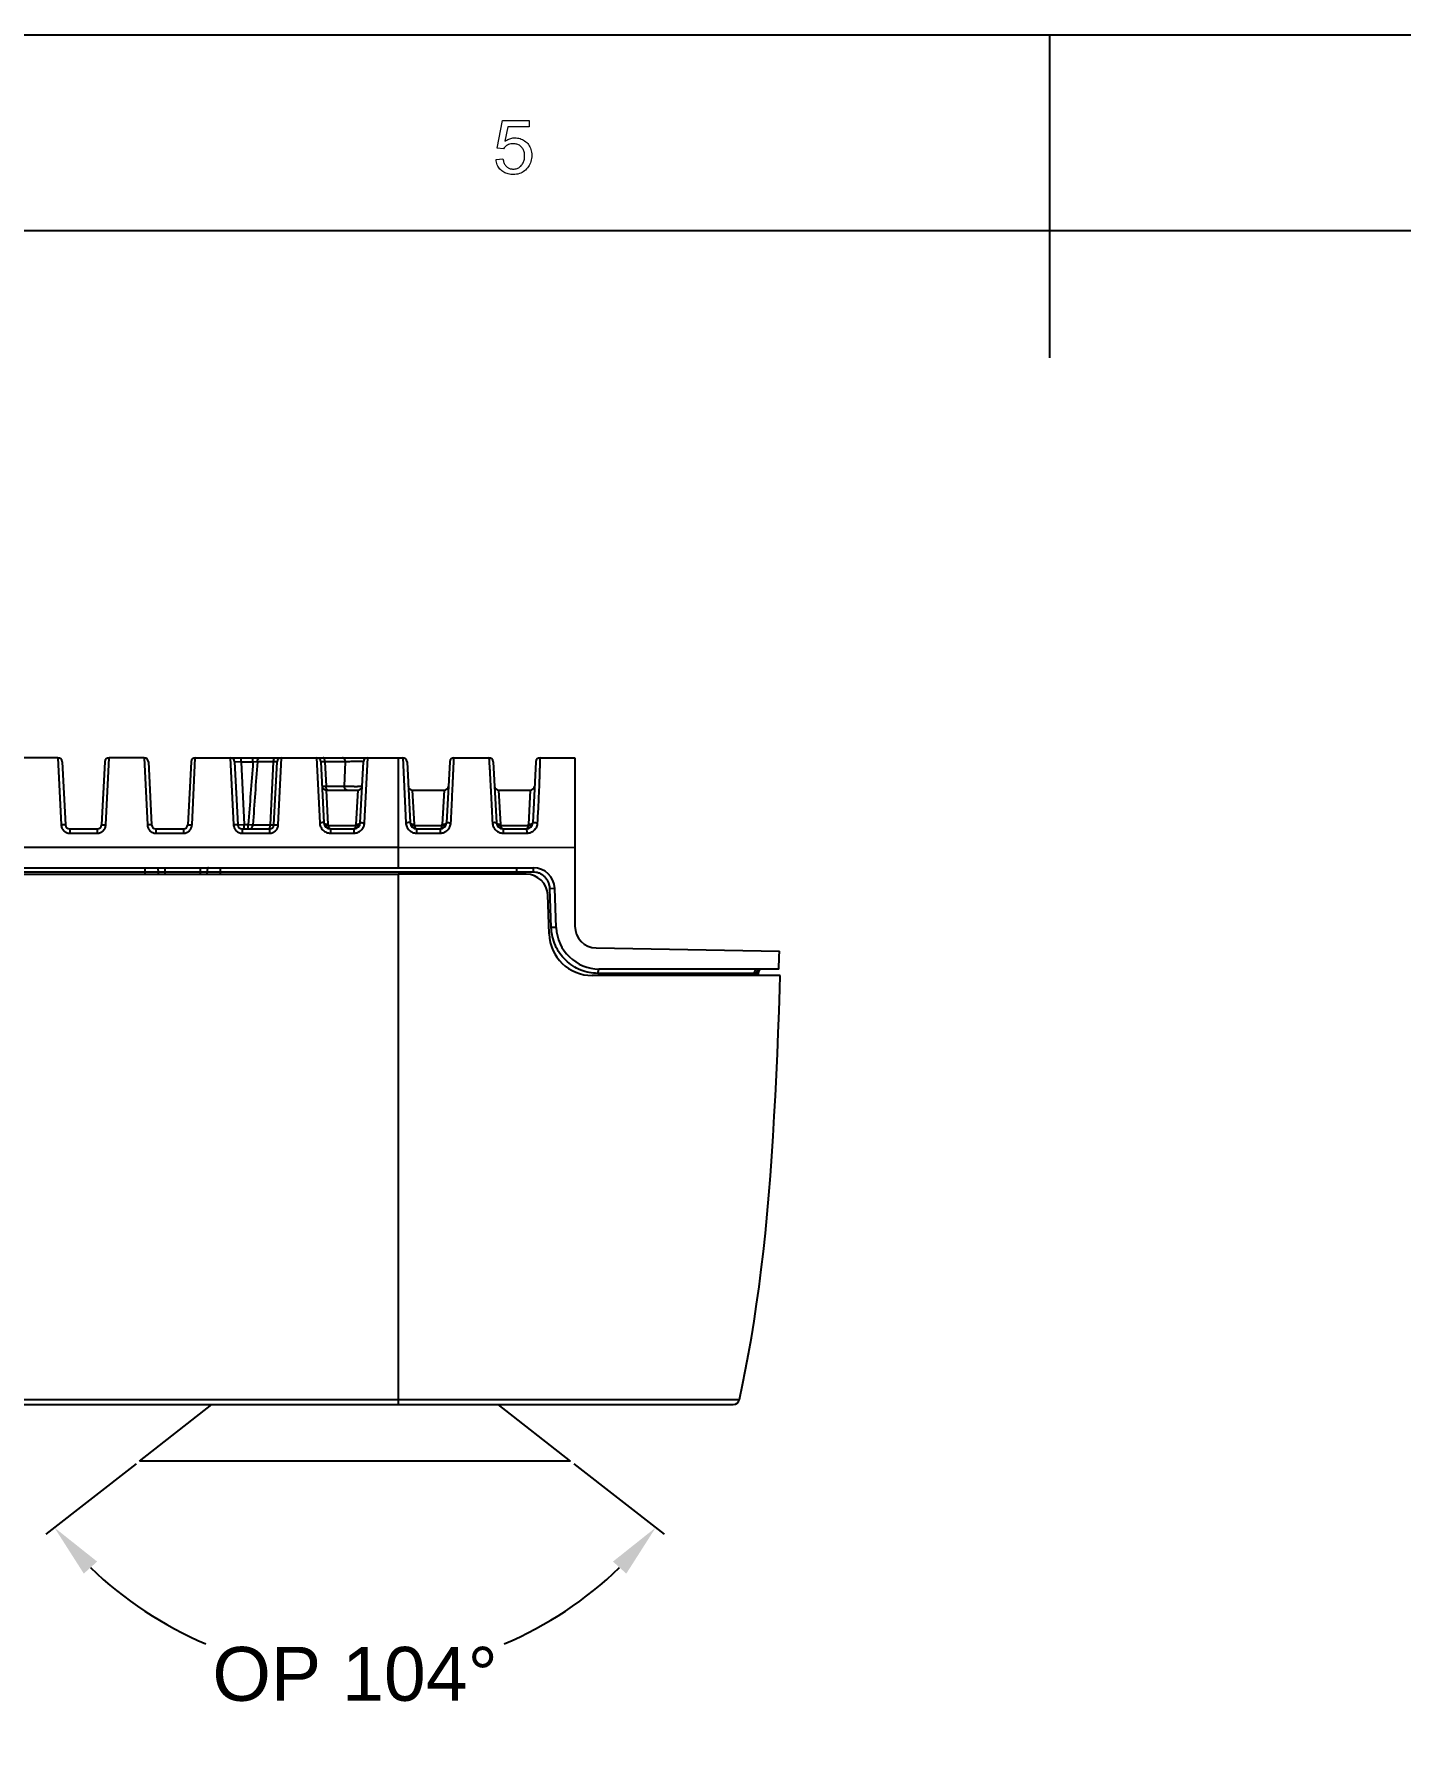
# Model space of a CAD drawing. Header units: millimetres. Extents: x 2067 to 4417, y -1557 to -908.
# Drawn here: x 2229.5 to 2292.9, y -1339.8 to -1260 of the extents above; entities that cross this region are included whole.
import ezdxf

# ---------------------------------------------------------------- set-up
doc = ezdxf.new("R2010")
doc.units = ezdxf.units.MM
doc.layers.add('06___PRT_ALL_SURFS', color=7, linetype='Continuous')
doc.styles.add('HANA', font='arial.ttf')
doc.dimstyles.new('HANA$2', dxfattribs={"dimtxt": 2.5, "dimasz": 2.5, "dimexe": 0.5, "dimexo": 0.2, "dimgap": 0.5, "dimtad": 1, "dimtih": 1, "dimtoh": 1, "dimzin": 1, "dimdsep": 46, "dimtxsty": 'HANA', "dimcen": 0, "dimclrd": 3, "dimclre": 3, "dimclrt": 4, "dimadec": 0, "dimazin": 0, "dimtfac": 1, "dimtmove": 0, "dimatfit": 3, "dimfxl": 0, "dimtzin": 0, "dimarcsym": 0})

# ---------------------------------------------------------------- blocks, each defined once
blk = doc.blocks.new('*D34')
at = {"color": 4, "lineweight": -2}
for p, q in [((2234.23, -1326.307), (2230.044, -1329.577)), ((2254.545, -1326.307), (2258.731, -1329.577))]:
    blk.add_line(p, q, dxfattribs=at)
for start, end in [(226.09851, 246.98941), (293.01059, 313.90149)]:
    blk.add_arc((2244.388, -1318.371), 17.702, start, end, dxfattribs=at)
at = {"color": 4}
for points in [[(2232.422, -1330.847), (2231.803, -1331.405), (2230.438, -1329.269)], [(2256.972, -1331.405), (2256.353, -1330.847), (2258.337, -1329.269)]]:
    blk.add_solid(points, dxfattribs=at)
at = {"layer": 'Defpoints', "color": 0}
for p in [(2237.745, -1323.561), (2251.03, -1323.561), (2234.388, -1326.184), (2254.388, -1326.184), (2242.95, -1336.014)]:
    blk.add_point(p, dxfattribs=at)
at = {"color": 72, "insert": (2244.388, -1336.073), "char_height": 2.5, "attachment_point": 5, "style": 'HANA'}
blk.add_mtext('OP 104°', dxfattribs=at)

msp = doc.modelspace()

# ---------------------------------------------------------------- linework, layer by layer
at = {"color": 7, "lineweight": 25}
for p, q in [((2066.614, -1260.021), (2486.119, -1260.021)), ((2076.617, -1269.106), (2476.618, -1269.106))]:
    msp.add_line(p, q, dxfattribs=at)
at = {"color": 7, "lineweight": 25, "ltscale": 0.375}
msp.add_line((2276.614, -1260.006), (2276.614, -1275.006), dxfattribs=at)
at = {"color": 7, "linetype": 'Continuous'}
for p, q in [((2230.598, -1293.561), (2228.977, -1293.561)), ((2230.598, -1293.561), (2230.751, -1296.672)), ((2230.798, -1293.751), (2230.951, -1296.672)), ((2232.778, -1293.751), (2232.625, -1296.672)), ((2232.824, -1296.672), (2232.977, -1293.561)), ((2234.598, -1293.561), (2232.977, -1293.561)), ((2234.598, -1293.561), (2234.751, -1296.672)), ((2234.798, -1293.751), (2234.951, -1296.672)), ((2236.778, -1293.751), (2236.625, -1296.672)), ((2236.824, -1296.672), (2236.977, -1293.561)), ((2236.977, -1293.561), (2246.598, -1293.561)), ((2238.598, -1293.561), (2238.751, -1296.672)), ((2239.098, -1293.761), (2238.798, -1293.751)), ((2238.798, -1293.751), (2238.951, -1296.672)), ((2239.098, -1293.761), (2239.098, -1293.561)), ((2239.652, -1293.761), (2239.098, -1293.761)), ((2239.098, -1293.761), (2239.25, -1296.661)), ((2239.652, -1293.761), (2239.652, -1293.561)), ((2239.856, -1293.751), (2239.652, -1293.761)), ((2240.606, -1293.751), (2239.856, -1293.751)), ((2240.46, -1296.672), (2240.606, -1293.751)), ((2240.778, -1293.751), (2240.606, -1293.751)), ((2240.625, -1296.672), (2240.778, -1293.751)), ((2240.824, -1296.672), (2240.977, -1293.561)), ((2242.598, -1293.561), (2242.746, -1296.575)), ((2242.798, -1293.751), (2242.946, -1296.577)), ((2242.988, -1293.751), (2242.798, -1293.751)), ((2243.938, -1293.751), (2242.988, -1293.751)), ((2242.988, -1293.751), (2243.043, -1294.872)), ((2243.893, -1294.872), (2243.938, -1293.751)), ((2244.63, -1296.577), (2244.778, -1293.751)), ((2244.829, -1296.575), (2244.977, -1293.561)), ((2246.388, -1293.561), (2246.388, -1297.714)), ((2246.598, -1293.561), (2246.746, -1296.575)), ((2246.798, -1293.751), (2246.946, -1296.577)), ((2248.778, -1293.751), (2248.63, -1296.577)), ((2248.977, -1293.561), (2250.598, -1293.561)), ((2250.798, -1293.751), (2250.946, -1296.577)), ((2252.778, -1293.751), (2252.63, -1296.577)), ((2252.977, -1293.561), (2254.588, -1293.561)), ((2254.588, -1293.561), (2254.588, -1301.378)), ((2242.856, -1294.872), (2243.043, -1294.872)), ((2243.043, -1294.872), (2243.893, -1294.872)), ((2243.056, -1295.061), (2244.519, -1295.061)), ((2243.145, -1296.66), (2243.056, -1295.061)), ((2244.519, -1295.061), (2244.43, -1296.66)), ((2247.056, -1295.061), (2248.519, -1295.061)), ((2247.145, -1296.66), (2247.056, -1295.061)), ((2248.519, -1295.061), (2248.43, -1296.66)), ((2251.056, -1295.061), (2252.519, -1295.061)), ((2251.145, -1296.66), (2251.056, -1295.061)), ((2252.519, -1295.061), (2252.43, -1296.66)), ((2238.951, -1296.672), (2239.25, -1296.661)), ((2239.25, -1296.661), (2239.433, -1296.661)), ((2239.25, -1296.861), (2239.25, -1296.661)), ((2239.433, -1296.661), (2239.646, -1296.672)), ((2239.433, -1296.861), (2239.433, -1296.661)), ((2243.156, -1296.697), (2243.145, -1296.66)), ((2244.419, -1296.697), (2244.43, -1296.66)), ((2247.156, -1296.697), (2247.145, -1296.66)), ((2248.419, -1296.697), (2248.43, -1296.66)), ((2251.156, -1296.697), (2251.145, -1296.66)), ((2252.419, -1296.697), (2252.43, -1296.66)), ((2231.15, -1296.861), (2232.425, -1296.861)), ((2231.15, -1296.861), (2231.15, -1297.058)), ((2231.15, -1297.058), (2232.425, -1297.058)), ((2232.425, -1296.861), (2232.425, -1297.058)), ((2235.15, -1296.861), (2236.425, -1296.861)), ((2235.15, -1296.861), (2235.15, -1297.058)), ((2235.15, -1297.058), (2236.425, -1297.058)), ((2236.425, -1296.861), (2236.425, -1297.058)), ((2239.15, -1296.861), (2240.425, -1296.861)), ((2239.15, -1296.861), (2239.15, -1297.058)), ((2239.15, -1297.058), (2240.425, -1297.058)), ((2239.646, -1296.672), (2240.46, -1296.672)), ((2240.401, -1296.849), (2240.414, -1296.836)), ((2240.425, -1296.861), (2240.425, -1297.058)), ((2240.46, -1296.672), (2240.625, -1296.672)), ((2243.156, -1296.697), (2244.419, -1296.697)), ((2243.245, -1296.861), (2244.33, -1296.861)), ((2243.245, -1296.861), (2243.245, -1297.058)), ((2243.245, -1297.058), (2244.33, -1297.058)), ((2244.33, -1296.861), (2244.33, -1297.058)), ((2247.156, -1296.697), (2248.419, -1296.697)), ((2247.245, -1296.861), (2248.33, -1296.861)), ((2247.245, -1296.861), (2247.246, -1297.058)), ((2247.246, -1297.058), (2248.333, -1297.058)), ((2248.33, -1296.861), (2248.333, -1297.058)), ((2251.156, -1296.697), (2252.419, -1296.697)), ((2251.245, -1296.861), (2252.33, -1296.861)), ((2251.262, -1297.058), (2252.356, -1297.058)), ((2251.262, -1297.058), (2252.356, -1297.058)), ((2192.387, -1297.714), (2246.388, -1297.714)), ((2246.388, -1297.714), (2246.388, -1298.661)), ((2246.388, -1297.714), (2254.588, -1297.716)), ((2186.117, -1298.661), (2252.658, -1298.661)), ((2252.644, -1298.861), (2186.131, -1298.861)), ((2234.628, -1298.661), (2234.628, -1298.961)), ((2235.252, -1298.861), (2235.252, -1298.961)), ((2235.564, -1298.661), (2235.564, -1298.961)), ((2237.211, -1298.961), (2237.211, -1298.661)), ((2237.523, -1298.961), (2237.523, -1298.861)), ((2238.148, -1298.961), (2238.148, -1298.661)), ((2252.326, -1298.961), (2246.388, -1298.961)), ((2251.888, -1298.961), (2251.888, -1298.661)), ((2253.657, -1299.626), (2253.43, -1299.633)), ((2253.491, -1301.438), (2253.43, -1299.633)), ((2253.72, -1301.431), (2253.657, -1299.626)), ((2253.389, -1301.731), (2253.326, -1299.926)), ((2246.388, -1300.757), (2246.388, -1323.561)), ((2253.72, -1301.431), (2253.491, -1301.438)), ((2255.57, -1302.378), (2264.079, -1302.527)), ((2264.117, -1303.661), (2255.388, -1303.661)), ((2263.088, -1303.561), (2255.651, -1303.561)), ((2264.052, -1303.361), (2255.719, -1303.361)), ((2262.905, -1303.561), (2262.905, -1303.661)), ((2263.012, -1303.561), (2263.012, -1303.661)), ((2263.07, -1303.561), (2263.07, -1303.661)), ((2263.088, -1303.561), (2263.088, -1303.661)), ((2176.552, -1323.325), (2262.223, -1323.325)), ((2176.845, -1323.561), (2261.93, -1323.561)), ((2234.388, -1326.184), (2237.745, -1323.561)), ((2246.388, -1323.325), (2255.495, -1323.325)), ((2254.388, -1326.184), (2251.03, -1323.561)), ((2258.576, -1323.325), (2258.739, -1323.325)), ((2258.739, -1323.325), (2261.071, -1323.325)), ((2261.071, -1323.325), (2261.157, -1323.325)), ((2261.157, -1323.325), (2262.097, -1323.325)), ((2262.221, -1323.325), (2262.223, -1323.325)), ((2254.388, -1326.184), (2234.388, -1326.184))]:
    msp.add_line(p, q, dxfattribs=at)
at = {"color": 7, "lineweight": 13}
msp.add_lwpolyline([(2251.334, -1264.961), (2251.38, -1264.931), (2251.426, -1264.905), (2251.473, -1264.881), (2251.52, -1264.861), (2251.567, -1264.843), (2251.614, -1264.829), (2251.662, -1264.818), (2251.711, -1264.811), (2251.759, -1264.806), (2251.808, -1264.804), (2251.87, -1264.806), (2251.93, -1264.813), (2251.988, -1264.824), (2252.045, -1264.84), (2252.1, -1264.859), (2252.154, -1264.884), (2252.206, -1264.912), (2252.256, -1264.946), (2252.305, -1264.983), (2252.352, -1265.025), (2252.396, -1265.071), (2252.436, -1265.119), (2252.47, -1265.171), (2252.501, -1265.225), (2252.526, -1265.283), (2252.547, -1265.343), (2252.563, -1265.407), (2252.575, -1265.473), (2252.582, -1265.542), (2252.584, -1265.614), (2252.582, -1265.688), (2252.575, -1265.759), (2252.563, -1265.827), (2252.546, -1265.894), (2252.525, -1265.958), (2252.499, -1266.02), (2252.469, -1266.08), (2252.433, -1266.138), (2252.393, -1266.193), (2252.349, -1266.246), (2252.3, -1266.296), (2252.249, -1266.34), (2252.194, -1266.379), (2252.137, -1266.413), (2252.077, -1266.441), (2252.014, -1266.465), (2251.947, -1266.483), (2251.878, -1266.496), (2251.806, -1266.504), (2251.731, -1266.506), (2251.67, -1266.504), (2251.61, -1266.499), (2251.552, -1266.49), (2251.495, -1266.478), (2251.44, -1266.462), (2251.387, -1266.443), (2251.335, -1266.42), (2251.286, -1266.393), (2251.237, -1266.363), (2251.191, -1266.33), (2251.147, -1266.293), (2251.107, -1266.252), (2251.071, -1266.208), (2251.039, -1266.161), (2251.011, -1266.111), (2250.987, -1266.057), (2250.966, -1265.999), (2250.95, -1265.939), (2250.937, -1265.875), (2250.928, -1265.807), (2251.249, -1265.783), (2251.257, -1265.829), (2251.268, -1265.873), (2251.28, -1265.915), (2251.294, -1265.953), (2251.31, -1265.99), (2251.328, -1266.024), (2251.347, -1266.056), (2251.368, -1266.085), (2251.391, -1266.112), (2251.416, -1266.137), (2251.442, -1266.159), (2251.469, -1266.179), (2251.498, -1266.197), (2251.528, -1266.212), (2251.559, -1266.225), (2251.591, -1266.235), (2251.624, -1266.243), (2251.659, -1266.249), (2251.694, -1266.253), (2251.731, -1266.254), (2251.777, -1266.252), (2251.821, -1266.247), (2251.864, -1266.238), (2251.904, -1266.226), (2251.943, -1266.21), (2251.98, -1266.19), (2252.015, -1266.167), (2252.048, -1266.141), (2252.08, -1266.111), (2252.11, -1266.077), (2252.137, -1266.041), (2252.162, -1266.003), (2252.184, -1265.964), (2252.203, -1265.923), (2252.219, -1265.881), (2252.232, -1265.836), (2252.242, -1265.79), (2252.249, -1265.743), (2252.253, -1265.694), (2252.255, -1265.643), (2252.253, -1265.592), (2252.249, -1265.543), (2252.242, -1265.496), (2252.231, -1265.451), (2252.218, -1265.408), (2252.201, -1265.368), (2252.182, -1265.33), (2252.16, -1265.294), (2252.135, -1265.26), (2252.107, -1265.229), (2252.076, -1265.2), (2252.044, -1265.174), (2252.01, -1265.151), (2251.974, -1265.132), (2251.937, -1265.115), (2251.898, -1265.101), (2251.857, -1265.091), (2251.815, -1265.083), (2251.77, -1265.079), (2251.725, -1265.077), (2251.667, -1265.079), (2251.612, -1265.087), (2251.56, -1265.099), (2251.51, -1265.116), (2251.464, -1265.137), (2251.42, -1265.164), (2251.378, -1265.195), (2251.34, -1265.231), (2251.304, -1265.272), (2251.271, -1265.318), (2250.981, -1265.283), (2251.225, -1263.998), (2252.465, -1263.998), (2252.465, -1264.294), (2251.469, -1264.294)], close=True, dxfattribs=at)
at = {"color": 7, "linetype": 'Continuous'}
for points in [[(2255.495, -1323.325), (2258.071, -1323.325), (2258.157, -1323.325), (2258.242, -1323.325), (2258.327, -1323.325), (2258.411, -1323.325), (2258.494, -1323.325), (2258.576, -1323.325)], [(2262.097, -1323.325), (2262.126, -1323.325), (2262.151, -1323.325), (2262.173, -1323.325), (2262.19, -1323.325), (2262.204, -1323.325), (2262.215, -1323.325), (2262.221, -1323.325)]]:
    msp.add_lwpolyline(points, dxfattribs=at)
for centre, radius, start, end in [((2230.598, -1293.761), 0.2, 3, 90), ((2232.977, -1293.761), 0.2, 90, 177), ((2234.598, -1293.761), 0.2, 3, 90), ((2236.977, -1293.761), 0.2, 90, 177), ((2238.598, -1293.761), 0.2, 3, 90), ((3028.295, -1354.913), 791.01, 175.56615, 175.776809), ((3191.897, -1363.976), 954.627, 175.781342, 175.95711), ((2240.977, -1293.761), 0.2, 90, 177), ((2242.598, -1293.761), 0.2, 3, 90), ((2244.977, -1293.761), 0.2, 90, 177), ((2246.598, -1293.761), 0.2, 3, 90), ((2248.977, -1293.761), 0.2, 90, 177), ((2250.598, -1293.761), 0.2, 3, 90), ((2252.977, -1293.761), 0.2, 90, 177), ((2243.056, -1294.861), 0.2, 183, 270), ((2244.519, -1294.861), 0.2, 270, 357.00006), ((2247.056, -1294.861), 0.2, 182.99994, 270), ((2248.519, -1294.861), 0.2, 270, 357.00006), ((2251.056, -1294.861), 0.2, 182.99994, 270), ((2252.519, -1294.861), 0.2, 270, 357.00006), ((2243.245, -1296.561), 0.3, 183, 270), ((2244.33, -1296.561), 0.3, 270, 357), ((2247.245, -1296.561), 0.3, 183, 270), ((2248.33, -1296.561), 0.3, 270, 357), ((2251.245, -1296.561), 0.3, 183, 270), ((2252.33, -1296.561), 0.3, 270, 357), ((2231.15, -1296.661), 0.2, 183, 270), ((2232.425, -1296.661), 0.2, 270, 357), ((2235.15, -1296.661), 0.2, 183, 270), ((2236.425, -1296.661), 0.2, 270, 357), ((2239.15, -1296.661), 0.2, 183, 270), ((2240.425, -1296.661), 0.2, 270, 357), ((2243.008, -1296.682), 0.0341, 207.0347, 208.11239), ((2244.567, -1296.682), 0.0342, 331.38445, 332.96391), ((2247.008, -1296.682), 0.0341, 207.03469, 208.0677), ((2248.567, -1296.682), 0.0342, 331.38822, 332.96391), ((2252.567, -1296.682), 0.0342, 331.44083, 332.96394), ((2252.326, -1299.961), 1, 2, 90), ((2252.658, -1299.661), 1, 2, 90), ((2255.719, -1301.361), 2, 182, 270), ((2255.588, -1301.378), 1, 180, 269), ((2255.388, -1301.661), 2, 182, 270), ((2263.27, -1303.561), 0.2, 109.5034, 180.02642), ((2263.288, -1303.561), 0.2, 100.90909, 180), ((2263.27, -1303.56), 0.199, 90.00029, 109.47267), ((2261.93, -1323.261), 0.3, 270, 347.61788)]:
    msp.add_arc(centre, radius, start, end, dxfattribs=at)
for points, knots in [([(2239.856, -1293.751), (2239.857, -1293.726), (2239.865, -1293.678), (2239.89, -1293.625), (2239.917, -1293.592), (2239.94, -1293.575), (2239.965, -1293.564), (2239.983, -1293.561), (2239.991, -1293.561)], [0, 0, 0, 0, 0.292046, 0.559963, 0.681257, 0.793685, 0.898889, 1, 1, 1, 1]), ([(2240.606, -1293.751), (2240.606, -1293.726), (2240.61, -1293.69), (2240.621, -1293.645), (2240.631, -1293.617), (2240.643, -1293.593), (2240.658, -1293.575), (2240.673, -1293.564), (2240.685, -1293.561), (2240.691, -1293.561)], [0, 0, 0, 0, 0.331436, 0.483298, 0.620443, 0.740123, 0.841339, 0.925912, 1, 1, 1, 1]), ([(2242.988, -1293.751), (2242.987, -1293.738), (2242.986, -1293.714), (2242.982, -1293.678), (2242.975, -1293.646), (2242.966, -1293.617), (2242.955, -1293.594), (2242.943, -1293.576), (2242.93, -1293.564), (2242.919, -1293.561), (2242.915, -1293.561)], [0, 0, 0, 0, 0.174305, 0.341701, 0.497189, 0.636415, 0.756123, 0.854787, 0.933848, 1, 1, 1, 1]), ([(2243.938, -1293.751), (2243.937, -1293.726), (2243.93, -1293.678), (2243.905, -1293.625), (2243.877, -1293.592), (2243.854, -1293.575), (2243.828, -1293.564), (2243.811, -1293.561), (2243.802, -1293.561)], [0, 0, 0, 0, 0.291089, 0.558547, 0.679908, 0.792619, 0.898298, 1, 1, 1, 1]), ([(2244.778, -1293.751), (2244.778, -1293.75), (2244.777, -1293.749), (2244.775, -1293.748), (2244.771, -1293.747), (2244.766, -1293.745), (2244.752, -1293.743), (2244.729, -1293.741), (2244.694, -1293.739), (2244.651, -1293.737), (2244.6, -1293.736), (2244.542, -1293.735), (2244.478, -1293.735), (2244.41, -1293.735), (2244.315, -1293.736), (2244.197, -1293.739), (2244.063, -1293.744), (2243.978, -1293.748), (2243.938, -1293.751)], [0, 0, 0, 0, 0.002455, 0.004557, 0.007352, 0.015114, 0.025819, 0.055983, 0.097421, 0.149374, 0.210817, 0.280481, 0.356885, 0.438374, 0.523173, 0.69531, 0.858695, 1, 1, 1, 1]), ([(2248.834, -1296.575), (2248.841, -1296.435), (2248.855, -1296.157), (2248.876, -1295.744), (2248.896, -1295.342), (2248.914, -1294.961), (2248.93, -1294.619), (2248.942, -1294.33), (2248.953, -1294.104), (2248.96, -1293.936), (2248.966, -1293.814), (2248.969, -1293.736), (2248.972, -1293.689), (2248.973, -1293.661), (2248.974, -1293.639), (2248.975, -1293.62), (2248.976, -1293.604), (2248.976, -1293.592), (2248.977, -1293.582), (2248.977, -1293.575), (2248.977, -1293.57), (2248.977, -1293.568), (2248.977, -1293.566), (2248.977, -1293.564), (2248.977, -1293.563), (2248.977, -1293.562), (2248.977, -1293.561), (2248.977, -1293.561), (2248.977, -1293.561)], [0, 0, 0, 0, 0.138905, 0.276554, 0.411272, 0.539607, 0.655553, 0.75223, 0.826549, 0.880848, 0.91978, 0.947546, 0.958244, 0.967221, 0.974722, 0.980941, 0.986049, 0.99018, 0.993457, 0.995976, 0.996977, 0.99782, 0.998515, 0.999068, 0.999486, 0.999776, 0.999945, 1, 1, 1, 1]), ([(2250.598, -1293.561), (2250.598, -1293.561), (2250.598, -1293.561), (2250.598, -1293.562), (2250.598, -1293.563), (2250.598, -1293.564), (2250.598, -1293.566), (2250.599, -1293.569), (2250.599, -1293.574), (2250.599, -1293.581), (2250.6, -1293.591), (2250.601, -1293.604), (2250.602, -1293.619), (2250.603, -1293.638), (2250.605, -1293.661), (2250.606, -1293.688), (2250.609, -1293.736), (2250.614, -1293.813), (2250.621, -1293.934), (2250.631, -1294.102), (2250.644, -1294.328), (2250.66, -1294.616), (2250.678, -1294.959), (2250.697, -1295.34), (2250.717, -1295.743), (2250.738, -1296.157), (2250.753, -1296.435), (2250.76, -1296.575)], [0, 0, 0, 0, 0.000058, 0.000229, 0.00052, 0.000938, 0.001489, 0.002182, 0.004022, 0.006534, 0.009799, 0.013919, 0.019008, 0.025208, 0.032681, 0.04163, 0.052289, 0.079966, 0.118784, 0.172961, 0.247188, 0.343867, 0.45992, 0.588415, 0.723278, 0.861029, 1, 1, 1, 1]), ([(2252.859, -1296.575), (2252.866, -1296.434), (2252.881, -1296.153), (2252.902, -1295.736), (2252.921, -1295.33), (2252.938, -1294.948), (2252.951, -1294.605), (2252.96, -1294.319), (2252.966, -1294.095), (2252.97, -1293.929), (2252.973, -1293.81), (2252.975, -1293.724), (2252.976, -1293.67), (2252.977, -1293.637), (2252.977, -1293.619), (2252.978, -1293.603), (2252.978, -1293.591), (2252.978, -1293.581), (2252.978, -1293.574), (2252.978, -1293.568), (2252.978, -1293.565), (2252.978, -1293.563), (2252.978, -1293.562), (2252.978, -1293.561), (2252.977, -1293.561), (2252.977, -1293.561)], [0, 0, 0, 0, 0.140441, 0.279494, 0.415364, 0.544383, 0.660302, 0.756266, 0.829584, 0.882974, 0.921209, 0.948473, 0.967794, 0.975161, 0.981268, 0.986285, 0.990341, 0.993558, 0.996031, 0.997841, 0.999065, 0.999476, 0.999763, 0.999933, 1, 1, 1, 1]), ([(2243.118, -1295.061), (2243.113, -1295.061), (2243.103, -1295.058), (2243.089, -1295.046), (2243.076, -1295.029), (2243.065, -1295.005), (2243.056, -1294.977), (2243.049, -1294.944), (2243.045, -1294.909), (2243.043, -1294.884), (2243.043, -1294.872)], [0, 0, 0, 0, 0.067643, 0.147714, 0.246825, 0.366506, 0.505332, 0.660142, 0.82667, 1, 1, 1, 1]), ([(2244.024, -1295.061), (2244.015, -1295.061), (2243.998, -1295.059), (2243.974, -1295.047), (2243.952, -1295.03), (2243.925, -1294.997), (2243.901, -1294.944), (2243.894, -1294.896), (2243.893, -1294.872)], [0, 0, 0, 0, 0.099141, 0.202765, 0.314255, 0.435338, 0.704791, 1, 1, 1, 1]), ([(2243.893, -1294.872), (2243.933, -1294.874), (2244.018, -1294.878), (2244.151, -1294.882), (2244.267, -1294.885), (2244.36, -1294.886), (2244.426, -1294.886), (2244.488, -1294.886), (2244.544, -1294.885), (2244.594, -1294.884), (2244.637, -1294.882), (2244.667, -1294.881), (2244.686, -1294.879), (2244.698, -1294.878), (2244.707, -1294.876), (2244.713, -1294.875), (2244.717, -1294.874), (2244.719, -1294.872), (2244.719, -1294.872)], [0, 0, 0, 0, 0.144701, 0.309438, 0.481014, 0.565036, 0.645593, 0.721047, 0.789868, 0.850666, 0.902221, 0.943515, 0.960058, 0.973761, 0.98457, 0.992464, 0.997486, 1, 1, 1, 1]), ([(2230.951, -1296.672), (2230.951, -1296.671), (2230.949, -1296.67), (2230.946, -1296.67), (2230.941, -1296.669), (2230.935, -1296.668), (2230.926, -1296.668), (2230.912, -1296.667), (2230.89, -1296.667), (2230.86, -1296.668), (2230.826, -1296.668), (2230.789, -1296.67), (2230.764, -1296.671), (2230.751, -1296.672)], [0, 0, 0, 0, 0.006968, 0.02214, 0.046358, 0.079584, 0.121564, 0.171934, 0.295891, 0.446799, 0.618924, 0.805693, 1, 1, 1, 1]), ([(2232.625, -1296.672), (2232.625, -1296.671), (2232.626, -1296.67), (2232.629, -1296.67), (2232.634, -1296.669), (2232.641, -1296.668), (2232.649, -1296.668), (2232.663, -1296.667), (2232.685, -1296.667), (2232.715, -1296.668), (2232.749, -1296.668), (2232.786, -1296.67), (2232.811, -1296.671), (2232.824, -1296.672)], [0, 0, 0, 0, 0.006968, 0.02214, 0.046358, 0.079584, 0.121564, 0.171934, 0.295891, 0.446799, 0.618924, 0.805693, 1, 1, 1, 1]), ([(2234.951, -1296.672), (2234.951, -1296.671), (2234.949, -1296.67), (2234.946, -1296.67), (2234.941, -1296.669), (2234.935, -1296.668), (2234.926, -1296.668), (2234.912, -1296.667), (2234.89, -1296.667), (2234.86, -1296.668), (2234.826, -1296.668), (2234.789, -1296.67), (2234.764, -1296.671), (2234.751, -1296.672)], [0, 0, 0, 0, 0.006968, 0.02214, 0.046358, 0.079584, 0.121564, 0.171934, 0.295891, 0.446799, 0.618924, 0.805693, 1, 1, 1, 1]), ([(2236.625, -1296.672), (2236.625, -1296.671), (2236.626, -1296.67), (2236.629, -1296.67), (2236.634, -1296.669), (2236.641, -1296.668), (2236.649, -1296.668), (2236.663, -1296.667), (2236.685, -1296.667), (2236.715, -1296.668), (2236.749, -1296.668), (2236.786, -1296.67), (2236.811, -1296.671), (2236.824, -1296.672)], [0, 0, 0, 0, 0.006968, 0.02214, 0.046358, 0.079584, 0.121564, 0.171934, 0.295891, 0.446799, 0.618924, 0.805693, 1, 1, 1, 1]), ([(2238.951, -1296.672), (2238.951, -1296.671), (2238.949, -1296.67), (2238.946, -1296.67), (2238.941, -1296.669), (2238.935, -1296.668), (2238.926, -1296.668), (2238.912, -1296.667), (2238.89, -1296.667), (2238.86, -1296.668), (2238.826, -1296.668), (2238.789, -1296.67), (2238.764, -1296.671), (2238.751, -1296.672)], [0, 0, 0, 0, 0.006968, 0.02214, 0.046358, 0.079584, 0.121564, 0.171934, 0.295891, 0.446799, 0.618924, 0.805693, 1, 1, 1, 1]), ([(2240.625, -1296.672), (2240.625, -1296.671), (2240.626, -1296.67), (2240.629, -1296.67), (2240.634, -1296.669), (2240.641, -1296.668), (2240.649, -1296.668), (2240.663, -1296.667), (2240.685, -1296.667), (2240.715, -1296.668), (2240.749, -1296.668), (2240.786, -1296.67), (2240.811, -1296.671), (2240.824, -1296.672)], [0, 0, 0, 0, 0.006968, 0.02214, 0.046358, 0.079584, 0.121564, 0.171934, 0.295891, 0.446799, 0.618924, 0.805693, 1, 1, 1, 1]), ([(2242.946, -1296.577), (2242.946, -1296.576), (2242.944, -1296.575), (2242.941, -1296.574), (2242.936, -1296.573), (2242.926, -1296.572), (2242.91, -1296.571), (2242.885, -1296.571), (2242.855, -1296.571), (2242.821, -1296.572), (2242.784, -1296.573), (2242.759, -1296.574), (2242.746, -1296.575)], [0, 0, 0, 0, 0.007777, 0.023305, 0.047705, 0.081021, 0.17337, 0.297181, 0.447838, 0.619644, 0.806056, 1, 1, 1, 1]), ([(2242.746, -1296.575), (2242.748, -1296.606), (2242.757, -1296.67), (2242.788, -1296.761), (2242.835, -1296.845), (2242.897, -1296.919), (2242.972, -1296.979), (2243.057, -1297.024), (2243.149, -1297.052), (2243.213, -1297.058), (2243.245, -1297.058)], [0, 0, 0, 0, 0.124867, 0.249804, 0.374793, 0.499815, 0.624852, 0.749897, 0.874944, 1, 1, 1, 1]), ([(2243.145, -1296.66), (2243.12, -1296.661), (2243.083, -1296.659), (2243.037, -1296.65), (2243.007, -1296.64), (2242.982, -1296.628), (2242.962, -1296.613), (2242.95, -1296.596), (2242.946, -1296.583), (2242.946, -1296.577)], [0, 0, 0, 0, 0.324088, 0.473835, 0.610062, 0.730167, 0.833297, 0.921321, 1, 1, 1, 1]), ([(2244.33, -1297.058), (2244.362, -1297.058), (2244.426, -1297.052), (2244.518, -1297.024), (2244.603, -1296.979), (2244.678, -1296.919), (2244.74, -1296.845), (2244.788, -1296.761), (2244.819, -1296.67), (2244.828, -1296.606), (2244.829, -1296.575)], [0, 0, 0, 0, 0.125049, 0.250094, 0.375139, 0.500176, 0.625198, 0.750188, 0.875127, 1, 1, 1, 1]), ([(2244.63, -1296.577), (2244.629, -1296.583), (2244.626, -1296.596), (2244.613, -1296.613), (2244.594, -1296.628), (2244.568, -1296.64), (2244.538, -1296.65), (2244.492, -1296.659), (2244.455, -1296.661), (2244.43, -1296.66)], [0, 0, 0, 0, 0.078679, 0.166703, 0.269833, 0.389938, 0.526165, 0.675912, 1, 1, 1, 1]), ([(2244.63, -1296.577), (2244.63, -1296.576), (2244.631, -1296.575), (2244.634, -1296.574), (2244.639, -1296.573), (2244.649, -1296.572), (2244.666, -1296.571), (2244.69, -1296.571), (2244.72, -1296.571), (2244.754, -1296.572), (2244.791, -1296.573), (2244.816, -1296.574), (2244.829, -1296.575)], [0, 0, 0, 0, 0.007777, 0.023305, 0.047705, 0.081021, 0.17337, 0.297181, 0.447838, 0.619644, 0.806056, 1, 1, 1, 1]), ([(2246.946, -1296.577), (2246.946, -1296.576), (2246.944, -1296.575), (2246.941, -1296.574), (2246.936, -1296.573), (2246.926, -1296.572), (2246.91, -1296.571), (2246.885, -1296.571), (2246.855, -1296.571), (2246.821, -1296.572), (2246.784, -1296.573), (2246.759, -1296.574), (2246.746, -1296.575)], [0, 0, 0, 0, 0.007767, 0.023288, 0.047682, 0.080992, 0.173329, 0.297128, 0.447779, 0.619589, 0.806019, 1, 1, 1, 1]), ([(2246.746, -1296.575), (2246.748, -1296.606), (2246.757, -1296.67), (2246.788, -1296.761), (2246.835, -1296.845), (2246.897, -1296.919), (2246.972, -1296.979), (2247.058, -1297.024), (2247.15, -1297.052), (2247.214, -1297.058), (2247.246, -1297.058)], [0, 0, 0, 0, 0.124867, 0.249803, 0.374793, 0.499815, 0.624853, 0.749898, 0.874945, 1, 1, 1, 1]), ([(2247.145, -1296.66), (2247.12, -1296.661), (2247.083, -1296.659), (2247.037, -1296.65), (2247.007, -1296.64), (2246.982, -1296.628), (2246.962, -1296.613), (2246.95, -1296.596), (2246.946, -1296.583), (2246.946, -1296.577)], [0, 0, 0, 0, 0.324088, 0.473835, 0.610062, 0.730167, 0.833297, 0.921321, 1, 1, 1, 1]), ([(2248.333, -1297.058), (2248.365, -1297.058), (2248.429, -1297.052), (2248.521, -1297.024), (2248.607, -1296.979), (2248.682, -1296.919), (2248.744, -1296.845), (2248.792, -1296.761), (2248.823, -1296.67), (2248.832, -1296.607), (2248.834, -1296.575)], [0, 0, 0, 0, 0.125068, 0.250125, 0.375171, 0.500202, 0.62521, 0.750185, 0.875116, 1, 1, 1, 1]), ([(2248.63, -1296.577), (2248.629, -1296.583), (2248.626, -1296.596), (2248.613, -1296.613), (2248.594, -1296.628), (2248.568, -1296.64), (2248.538, -1296.65), (2248.492, -1296.659), (2248.455, -1296.661), (2248.43, -1296.66)], [0, 0, 0, 0, 0.078679, 0.166703, 0.269833, 0.389938, 0.526165, 0.675912, 1, 1, 1, 1]), ([(2248.63, -1296.577), (2248.63, -1296.576), (2248.631, -1296.575), (2248.634, -1296.574), (2248.639, -1296.573), (2248.649, -1296.572), (2248.667, -1296.571), (2248.692, -1296.571), (2248.722, -1296.571), (2248.757, -1296.571), (2248.795, -1296.573), (2248.821, -1296.574), (2248.834, -1296.575)], [0, 0, 0, 0, 0.007837, 0.023464, 0.048008, 0.081509, 0.174309, 0.298577, 0.449548, 0.62135, 0.807253, 1, 1, 1, 1]), ([(2250.946, -1296.577), (2250.946, -1296.576), (2250.944, -1296.575), (2250.942, -1296.575), (2250.937, -1296.574), (2250.928, -1296.573), (2250.913, -1296.572), (2250.89, -1296.571), (2250.862, -1296.571), (2250.831, -1296.572), (2250.796, -1296.573), (2250.772, -1296.574), (2250.76, -1296.575)], [0, 0, 0, 0, 0.00757, 0.02279, 0.046753, 0.079512, 0.170513, 0.292955, 0.442672, 0.614495, 0.802443, 1, 1, 1, 1]), ([(2250.76, -1296.575), (2250.761, -1296.607), (2250.771, -1296.67), (2250.802, -1296.762), (2250.85, -1296.846), (2250.913, -1296.92), (2250.988, -1296.98), (2251.074, -1297.025), (2251.166, -1297.052), (2251.23, -1297.058), (2251.262, -1297.058)], [0, 0, 0, 0, 0.125037, 0.250174, 0.375338, 0.500462, 0.6255, 0.750432, 0.875257, 1, 1, 1, 1]), ([(2251.145, -1296.66), (2251.12, -1296.661), (2251.083, -1296.659), (2251.037, -1296.65), (2251.007, -1296.64), (2250.982, -1296.628), (2250.962, -1296.613), (2250.95, -1296.596), (2250.946, -1296.583), (2250.946, -1296.577)], [0, 0, 0, 0, 0.324088, 0.473835, 0.610062, 0.730167, 0.833297, 0.921321, 1, 1, 1, 1]), ([(2252.356, -1297.058), (2252.388, -1297.058), (2252.452, -1297.052), (2252.544, -1297.025), (2252.63, -1296.98), (2252.706, -1296.92), (2252.769, -1296.847), (2252.817, -1296.762), (2252.848, -1296.671), (2252.858, -1296.607), (2252.859, -1296.575)], [0, 0, 0, 0, 0.12477, 0.2495, 0.374261, 0.49911, 0.624091, 0.749228, 0.87453, 1, 1, 1, 1]), ([(2252.63, -1296.577), (2252.629, -1296.583), (2252.626, -1296.596), (2252.613, -1296.613), (2252.594, -1296.628), (2252.568, -1296.64), (2252.538, -1296.65), (2252.492, -1296.659), (2252.455, -1296.661), (2252.43, -1296.66)], [0, 0, 0, 0, 0.078679, 0.166703, 0.269833, 0.389938, 0.526165, 0.675912, 1, 1, 1, 1]), ([(2252.63, -1296.577), (2252.63, -1296.576), (2252.631, -1296.575), (2252.632, -1296.575), (2252.635, -1296.574), (2252.641, -1296.573), (2252.653, -1296.571), (2252.672, -1296.57), (2252.701, -1296.569), (2252.736, -1296.57), (2252.775, -1296.571), (2252.817, -1296.572), (2252.845, -1296.574), (2252.859, -1296.575)], [0, 0, 0, 0, 0.008284, 0.015316, 0.024586, 0.050036, 0.084682, 0.180242, 0.307288, 0.46013, 0.631835, 0.814565, 1, 1, 1, 1]), ([(2230.751, -1296.672), (2230.752, -1296.697), (2230.759, -1296.748), (2230.784, -1296.821), (2230.822, -1296.888), (2230.872, -1296.947), (2230.932, -1296.995), (2231, -1297.031), (2231.074, -1297.053), (2231.125, -1297.058), (2231.15, -1297.058)], [0, 0, 0, 0, 0.124913, 0.249868, 0.374859, 0.499872, 0.624896, 0.749926, 0.874957, 1, 1, 1, 1]), ([(2232.425, -1297.058), (2232.45, -1297.058), (2232.502, -1297.053), (2232.575, -1297.031), (2232.643, -1296.995), (2232.703, -1296.947), (2232.753, -1296.888), (2232.791, -1296.821), (2232.816, -1296.748), (2232.823, -1296.697), (2232.824, -1296.672)], [0, 0, 0, 0, 0.125032, 0.250062, 0.375091, 0.500115, 0.625128, 0.750119, 0.875077, 1, 1, 1, 1]), ([(2234.751, -1296.672), (2234.752, -1296.697), (2234.759, -1296.748), (2234.784, -1296.821), (2234.822, -1296.888), (2234.872, -1296.947), (2234.932, -1296.995), (2235, -1297.031), (2235.074, -1297.053), (2235.125, -1297.058), (2235.15, -1297.058)], [0, 0, 0, 0, 0.124913, 0.249868, 0.374859, 0.499872, 0.624896, 0.749926, 0.874957, 1, 1, 1, 1]), ([(2236.425, -1297.058), (2236.45, -1297.058), (2236.502, -1297.053), (2236.575, -1297.031), (2236.643, -1296.995), (2236.703, -1296.947), (2236.753, -1296.888), (2236.791, -1296.821), (2236.816, -1296.748), (2236.823, -1296.697), (2236.824, -1296.672)], [0, 0, 0, 0, 0.125032, 0.250062, 0.375091, 0.500115, 0.625128, 0.750119, 0.875077, 1, 1, 1, 1]), ([(2238.751, -1296.672), (2238.752, -1296.697), (2238.759, -1296.748), (2238.784, -1296.821), (2238.822, -1296.888), (2238.872, -1296.947), (2238.932, -1296.995), (2239, -1297.031), (2239.074, -1297.053), (2239.125, -1297.058), (2239.15, -1297.058)], [0, 0, 0, 0, 0.124913, 0.249868, 0.374859, 0.499872, 0.624896, 0.749926, 0.874957, 1, 1, 1, 1]), ([(2239.504, -1296.861), (2239.513, -1296.861), (2239.531, -1296.859), (2239.558, -1296.848), (2239.582, -1296.83), (2239.611, -1296.797), (2239.637, -1296.744), (2239.645, -1296.696), (2239.646, -1296.672)], [0, 0, 0, 0, 0.104159, 0.211825, 0.325736, 0.447391, 0.712936, 1, 1, 1, 1]), ([(2240.37, -1296.861), (2240.375, -1296.861), (2240.387, -1296.859), (2240.397, -1296.852), (2240.401, -1296.849)], [0, 0, 0, 0, 0.473959, 1, 1, 1, 1]), ([(2240.414, -1296.836), (2240.421, -1296.827), (2240.434, -1296.805), (2240.448, -1296.766), (2240.457, -1296.72), (2240.46, -1296.688), (2240.46, -1296.672)], [0, 0, 0, 0, 0.202158, 0.442465, 0.712533, 1, 1, 1, 1]), ([(2240.425, -1297.058), (2240.45, -1297.058), (2240.502, -1297.053), (2240.575, -1297.031), (2240.643, -1296.995), (2240.703, -1296.947), (2240.753, -1296.888), (2240.791, -1296.821), (2240.816, -1296.748), (2240.823, -1296.697), (2240.824, -1296.672)], [0, 0, 0, 0, 0.125032, 0.250062, 0.375091, 0.500115, 0.625128, 0.750119, 0.875077, 1, 1, 1, 1]), ([(2243.156, -1296.697), (2243.137, -1296.705), (2243.107, -1296.715), (2243.069, -1296.722), (2243.043, -1296.724), (2243.021, -1296.723), (2243.002, -1296.718), (2242.987, -1296.71), (2242.981, -1296.702), (2242.978, -1296.698)], [0, 0, 0, 0, 0.335336, 0.485973, 0.621163, 0.739095, 0.83951, 0.924569, 1, 1, 1, 1]), ([(2243.245, -1296.861), (2243.241, -1296.861), (2243.231, -1296.859), (2243.217, -1296.85), (2243.204, -1296.836), (2243.192, -1296.817), (2243.181, -1296.793), (2243.171, -1296.765), (2243.163, -1296.733), (2243.158, -1296.71), (2243.156, -1296.697)], [0, 0, 0, 0, 0.069926, 0.149045, 0.243666, 0.356978, 0.490029, 0.642545, 0.813236, 1, 1, 1, 1]), ([(2244.419, -1296.697), (2244.417, -1296.71), (2244.412, -1296.733), (2244.404, -1296.765), (2244.394, -1296.793), (2244.383, -1296.817), (2244.371, -1296.836), (2244.358, -1296.85), (2244.344, -1296.859), (2244.335, -1296.861), (2244.33, -1296.861)], [0, 0, 0, 0, 0.18676, 0.357447, 0.509965, 0.643018, 0.756332, 0.850954, 0.930075, 1, 1, 1, 1]), ([(2244.597, -1296.698), (2244.594, -1296.702), (2244.588, -1296.71), (2244.573, -1296.718), (2244.554, -1296.723), (2244.532, -1296.724), (2244.506, -1296.722), (2244.468, -1296.715), (2244.439, -1296.705), (2244.419, -1296.697)], [0, 0, 0, 0, 0.07546, 0.160653, 0.261205, 0.37922, 0.514414, 0.664979, 1, 1, 1, 1]), ([(2247.156, -1296.697), (2247.137, -1296.705), (2247.107, -1296.715), (2247.069, -1296.722), (2247.043, -1296.724), (2247.021, -1296.723), (2247.002, -1296.718), (2246.987, -1296.71), (2246.981, -1296.702), (2246.978, -1296.698)], [0, 0, 0, 0, 0.335364, 0.486008, 0.621197, 0.739122, 0.839524, 0.924571, 1, 1, 1, 1]), ([(2247.245, -1296.861), (2247.241, -1296.861), (2247.231, -1296.859), (2247.217, -1296.85), (2247.204, -1296.836), (2247.192, -1296.817), (2247.181, -1296.793), (2247.171, -1296.765), (2247.163, -1296.733), (2247.158, -1296.71), (2247.156, -1296.697)], [0, 0, 0, 0, 0.069926, 0.149045, 0.243666, 0.356978, 0.490029, 0.642545, 0.813236, 1, 1, 1, 1]), ([(2248.419, -1296.697), (2248.417, -1296.71), (2248.412, -1296.733), (2248.404, -1296.765), (2248.394, -1296.793), (2248.383, -1296.817), (2248.371, -1296.836), (2248.358, -1296.85), (2248.344, -1296.859), (2248.335, -1296.861), (2248.33, -1296.861)], [0, 0, 0, 0, 0.18676, 0.357447, 0.509965, 0.643018, 0.756332, 0.850954, 0.930075, 1, 1, 1, 1]), ([(2248.597, -1296.698), (2248.594, -1296.702), (2248.588, -1296.71), (2248.573, -1296.718), (2248.554, -1296.723), (2248.532, -1296.724), (2248.506, -1296.722), (2248.468, -1296.715), (2248.439, -1296.705), (2248.419, -1296.697)], [0, 0, 0, 0, 0.07546, 0.160652, 0.261203, 0.379217, 0.514411, 0.664977, 1, 1, 1, 1]), ([(2251.156, -1296.697), (2251.136, -1296.705), (2251.107, -1296.715), (2251.068, -1296.722), (2251.043, -1296.724), (2251.02, -1296.723), (2251.001, -1296.718), (2250.987, -1296.71), (2250.98, -1296.702), (2250.978, -1296.697)], [0, 0, 0, 0, 0.336011, 0.4868, 0.621976, 0.739729, 0.839847, 0.92462, 1, 1, 1, 1]), ([(2251.245, -1296.861), (2251.241, -1296.861), (2251.231, -1296.859), (2251.217, -1296.85), (2251.204, -1296.836), (2251.192, -1296.817), (2251.181, -1296.793), (2251.171, -1296.765), (2251.163, -1296.733), (2251.158, -1296.71), (2251.156, -1296.697)], [0, 0, 0, 0, 0.069926, 0.149045, 0.243666, 0.356978, 0.490029, 0.642545, 0.813236, 1, 1, 1, 1]), ([(2251.245, -1296.861), (2251.246, -1296.861), (2251.247, -1296.862), (2251.25, -1296.867), (2251.252, -1296.878), (2251.255, -1296.896), (2251.258, -1296.92), (2251.26, -1296.95), (2251.261, -1296.984), (2251.262, -1297.02), (2251.262, -1297.045), (2251.262, -1297.058)], [0, 0, 0, 0, 0.00963, 0.026058, 0.08434, 0.176561, 0.299836, 0.449744, 0.620753, 0.806478, 1, 1, 1, 1]), ([(2252.419, -1296.697), (2252.417, -1296.71), (2252.412, -1296.733), (2252.404, -1296.765), (2252.394, -1296.793), (2252.383, -1296.817), (2252.371, -1296.836), (2252.358, -1296.85), (2252.344, -1296.859), (2252.335, -1296.861), (2252.33, -1296.861)], [0, 0, 0, 0, 0.18676, 0.357447, 0.509965, 0.643018, 0.756332, 0.850954, 0.930075, 1, 1, 1, 1]), ([(2252.33, -1296.861), (2252.332, -1296.861), (2252.335, -1296.865), (2252.338, -1296.87), (2252.34, -1296.877), (2252.342, -1296.885), (2252.345, -1296.899), (2252.348, -1296.92), (2252.351, -1296.95), (2252.355, -1296.996), (2252.355, -1297.033), (2252.356, -1297.058)], [0, 0, 0, 0, 0.030832, 0.056953, 0.091187, 0.133561, 0.183858, 0.306626, 0.45538, 0.624774, 1, 1, 1, 1]), ([(2252.597, -1296.698), (2252.594, -1296.702), (2252.588, -1296.71), (2252.573, -1296.718), (2252.554, -1296.723), (2252.532, -1296.724), (2252.506, -1296.722), (2252.468, -1296.715), (2252.439, -1296.705), (2252.419, -1296.697)], [0, 0, 0, 0, 0.075457, 0.160635, 0.261171, 0.379177, 0.51437, 0.664943, 1, 1, 1, 1]), ([(2235.19, -1298.661), (2235.192, -1298.661), (2235.196, -1298.662), (2235.202, -1298.665), (2235.208, -1298.67), (2235.216, -1298.679), (2235.226, -1298.696), (2235.235, -1298.721), (2235.242, -1298.751), (2235.248, -1298.785), (2235.251, -1298.822), (2235.252, -1298.848), (2235.252, -1298.861)], [0, 0, 0, 0, 0.028113, 0.058571, 0.093151, 0.132971, 0.230094, 0.350846, 0.492807, 0.651872, 0.822868, 1, 1, 1, 1]), ([(2237.585, -1298.661), (2237.583, -1298.661), (2237.579, -1298.662), (2237.573, -1298.665), (2237.567, -1298.67), (2237.559, -1298.679), (2237.549, -1298.696), (2237.54, -1298.721), (2237.533, -1298.751), (2237.527, -1298.785), (2237.524, -1298.822), (2237.523, -1298.848), (2237.523, -1298.861)], [0, 0, 0, 0, 0.028113, 0.058571, 0.093151, 0.132971, 0.230094, 0.350846, 0.492807, 0.651872, 0.822868, 1, 1, 1, 1]), ([(2252.658, -1298.661), (2252.657, -1298.661), (2252.656, -1298.662), (2252.655, -1298.665), (2252.654, -1298.67), (2252.652, -1298.68), (2252.65, -1298.697), (2252.648, -1298.721), (2252.646, -1298.751), (2252.645, -1298.785), (2252.644, -1298.823), (2252.644, -1298.848), (2252.644, -1298.861)], [0, 0, 0, 0, 0.00817, 0.023893, 0.048411, 0.081803, 0.174231, 0.298043, 0.448627, 0.620274, 0.806428, 1, 1, 1, 1]), ([(2253.43, -1299.633), (2253.428, -1299.582), (2253.415, -1299.481), (2253.367, -1299.335), (2253.293, -1299.202), (2253.196, -1299.084), (2253.077, -1298.988), (2252.942, -1298.916), (2252.796, -1298.871), (2252.695, -1298.861), (2252.644, -1298.861)], [0, 0, 0, 0, 0.125303, 0.250511, 0.375582, 0.500516, 0.625355, 0.750171, 0.875034, 1, 1, 1, 1]), ([(2255.651, -1303.561), (2255.517, -1303.561), (2255.245, -1303.535), (2254.85, -1303.419), (2254.48, -1303.226), (2254.151, -1302.964), (2253.876, -1302.64), (2253.668, -1302.268), (2253.533, -1301.863), (2253.496, -1301.58), (2253.491, -1301.438)], [0, 0, 0, 0, 0.120632, 0.243043, 0.367097, 0.49246, 0.618738, 0.745577, 0.87272, 1, 1, 1, 1]), ([(2255.719, -1303.361), (2255.717, -1303.361), (2255.712, -1303.362), (2255.705, -1303.365), (2255.699, -1303.37), (2255.69, -1303.379), (2255.68, -1303.396), (2255.67, -1303.421), (2255.662, -1303.451), (2255.656, -1303.485), (2255.652, -1303.522), (2255.651, -1303.548), (2255.651, -1303.561)], [0, 0, 0, 0, 0.030086, 0.062286, 0.098244, 0.139058, 0.237121, 0.357698, 0.498648, 0.656097, 0.825077, 1, 1, 1, 1]), ([(2263.104, -1303.361), (2263.078, -1303.361), (2263.026, -1303.371), (2262.96, -1303.416), (2262.916, -1303.483), (2262.905, -1303.535), (2262.905, -1303.561)], [0, 0, 0, 0, 0.24914, 0.498786, 0.749142, 1, 1, 1, 1]), ([(2263.199, -1303.361), (2263.187, -1303.361), (2263.162, -1303.364), (2263.127, -1303.375), (2263.094, -1303.394), (2263.056, -1303.427), (2263.021, -1303.483), (2263.012, -1303.535), (2263.012, -1303.561)], [0, 0, 0, 0, 0.121428, 0.243449, 0.366576, 0.491126, 0.743502, 1, 1, 1, 1])]:
    msp.add_open_spline(points, degree=3, knots=knots, dxfattribs=at)
at = {"layer": '06___PRT_ALL_SURFS', "color": 7, "linetype": 'Continuous'}
for p, q in [((2192.387, -1298.961), (2246.388, -1298.961)), ((2246.388, -1298.961), (2246.388, -1300.757))]:
    msp.add_line(p, q, dxfattribs=at)
for points in [[(2264.052, -1303.361), (2264.07, -1302.799), (2264.079, -1302.527)], [(2262.223, -1323.325), (2262.368, -1322.648), (2262.51, -1321.937), (2262.647, -1321.209), (2262.777, -1320.461), (2262.902, -1319.694), (2263.019, -1318.911), (2263.131, -1318.11), (2263.235, -1317.291), (2263.333, -1316.457), (2263.423, -1315.606), (2263.508, -1314.737), (2263.586, -1313.854), (2263.658, -1312.956), (2263.724, -1312.041), (2263.784, -1311.115), (2263.84, -1310.18), (2263.891, -1309.235), (2263.938, -1308.275), (2263.982, -1307.302), (2264.022, -1306.316), (2264.06, -1305.31), (2264.096, -1304.286), (2264.117, -1303.661)]]:
    msp.add_lwpolyline(points, dxfattribs=at)

# ---------------------------------------------------------------- dimensions: what is measured, and where the dimension line sits
at = {"color": 3}
dim = msp.add_angular_dim_2l(base=(2242.95, -1336.014), line1=((2234.388, -1326.184), (2237.745, -1323.561)), line2=((2254.388, -1326.184), (2251.03, -1323.561)), text='OP 104°', dimstyle='HANA$2', override={"dimtxsty": 'HANA', "dimclrd": 4, "dimclre": 4, "dimclrt": 72, "dimtol": 1, "dimtp": 0.1, "dimtm": 0.1, "dimtfillclr": 3}, dxfattribs=at)
dim.commit()
dim.dimension.update_dxf_attribs({"geometry": '*D34', "text_midpoint": (2244.388, -1336.073)})

doc.saveas('drawing.dxf')
